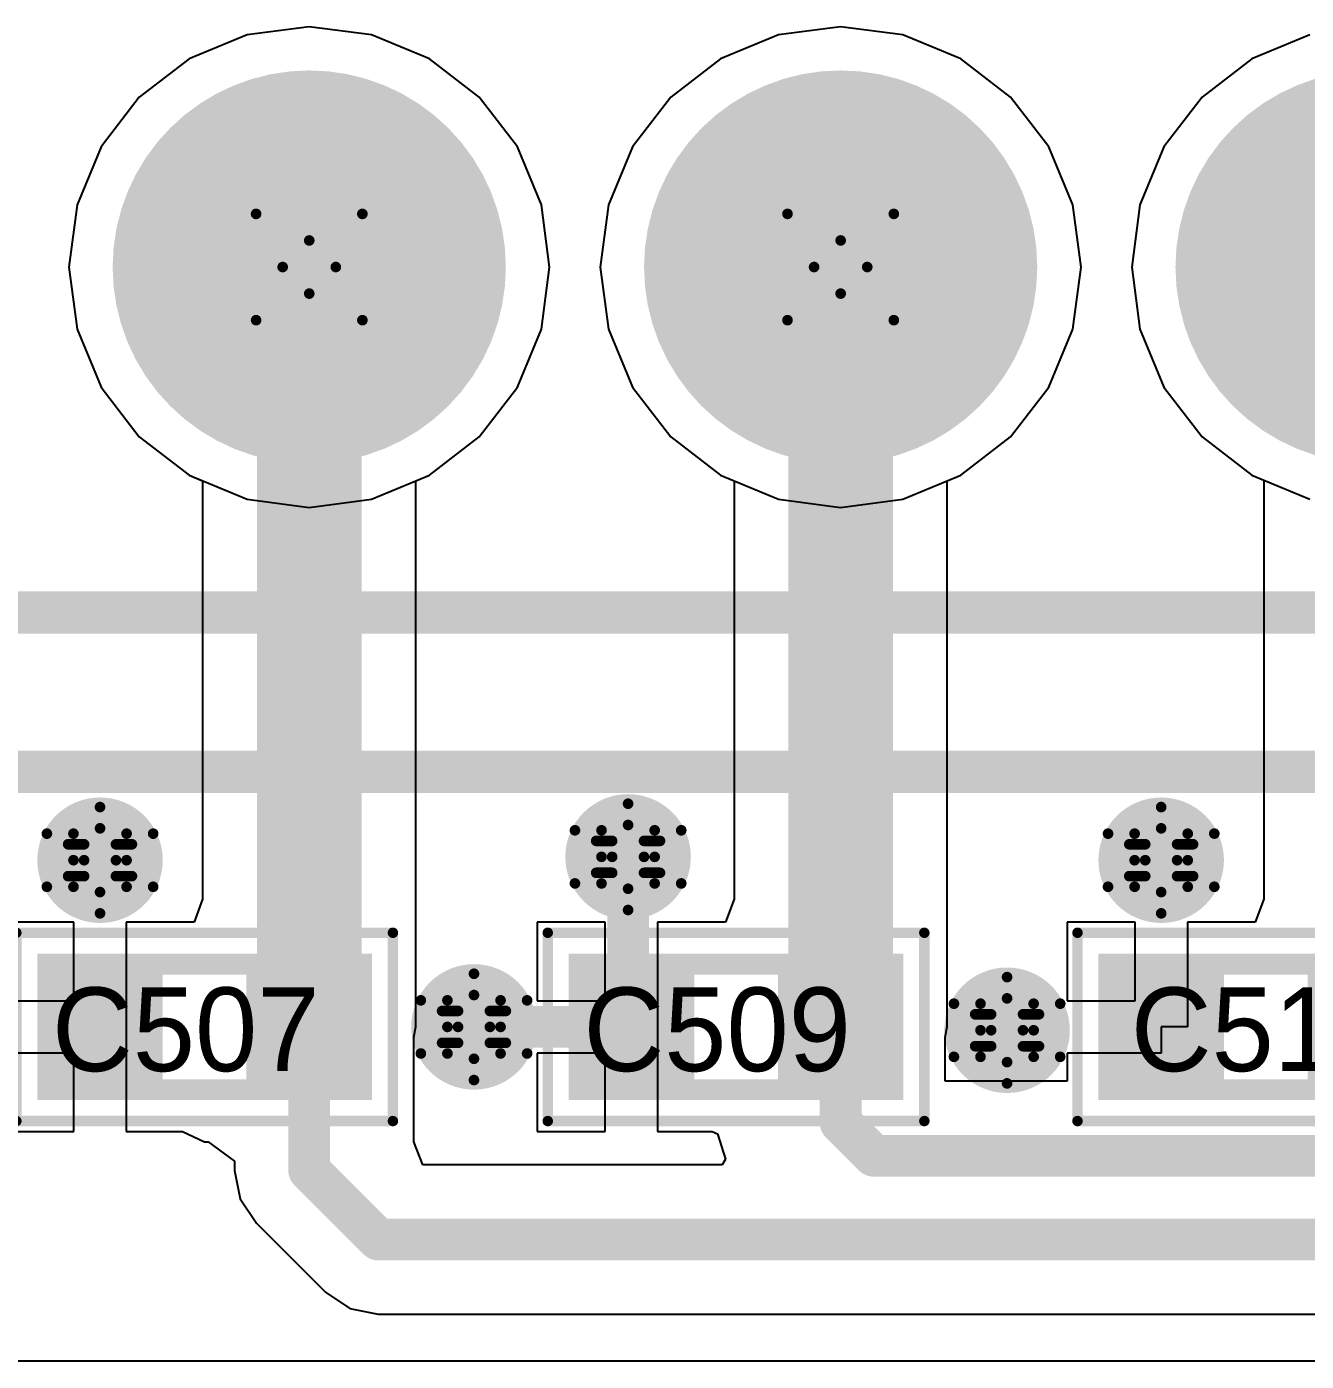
# Model space of a CAD drawing. Header units: millimetres. Extents: x 5 to 399, y 5 to 287.
# Drawn here: x 201.76 to 207.87, y 111.87 to 118.25 of the extents above; entities that cross this region are included whole.
import ezdxf

# ---------------------------------------------------------------- set-up
doc = ezdxf.new("R2010")
doc.units = ezdxf.units.MM
for name, color, linetype in [('BottomLayer', 5, 'Continuous'), ('BottomSolder', 6, 'Continuous'), ('DrillDrawing', 1, 'Continuous'), ('DrillGuide', 244, 'Continuous'), ('Mechanical13', 56, 'Continuous'), ('MidLayer1', 16, 'Continuous'), ('MidLayer2', 76, 'Continuous'), ('MultiLayer', 9, 'Continuous'), ('PadHoleLayer', 156, 'Continuous'), ('TopLayer', 1, 'Continuous'), ('TopOverlay', 2, 'Continuous'), ('TopPaste', 8, 'Continuous'), ('TopSolder', 216, 'Continuous'), ('ViaHoleLayer', 16, 'Continuous')]:
    doc.layers.add(name, color=color, linetype=linetype)

# ---------------------------------------------------------------- blocks, each defined once
blk = doc.blocks.new('CON_THT_FCI_76_385_304_LF_232')
at = {"layer": 'BottomLayer', "const_width": 0.889}
for points in [[(2.0955, 0, 1), (2.9845, 0, 1)], [(4.6355, 0, 1), (5.5245, 0, 1)], [(7.1755, 0, 1), (8.0645, 0, 1)]]:
    blk.add_lwpolyline(points, format="xyb", close=True, dxfattribs=at)
at = {"layer": 'BottomSolder', "const_width": 0.9398}
for points in [[(2.0701, 0, 1), (3.0099, 0, 1)], [(4.6101, 0, 1), (5.5499, 0, 1)], [(7.1501, 0, 1), (8.0899, 0, 1)]]:
    blk.add_lwpolyline(points, format="xyb", close=True, dxfattribs=at)
at = {"layer": 'MidLayer1', "const_width": 0.889}
for points in [[(2.0955, 0, 1), (2.9845, 0, 1)], [(4.6355, 0, 1), (5.5245, 0, 1)], [(7.1755, 0, 1), (8.0645, 0, 1)]]:
    blk.add_lwpolyline(points, format="xyb", close=True, dxfattribs=at)
at = {"layer": 'MidLayer2', "const_width": 0.889}
for points in [[(2.0955, 0, 1), (2.9845, 0, 1)], [(4.6355, 0, 1), (5.5245, 0, 1)], [(7.1755, 0, 1), (8.0645, 0, 1)]]:
    blk.add_lwpolyline(points, format="xyb", close=True, dxfattribs=at)
at = {"layer": 'MultiLayer', "const_width": 0.889}
for points in [[(2.0955, 0, 1), (2.9845, 0, 1)], [(4.6355, 0, 1), (5.5245, 0, 1)], [(7.1755, 0, 1), (8.0645, 0, 1)]]:
    blk.add_lwpolyline(points, format="xyb", close=True, dxfattribs=at)
at = {"layer": 'PadHoleLayer', "const_width": 0.55}
for points in [[(2.265, 0, 1), (2.815, 0, 1)], [(4.805, 0, 1), (5.355, 0, 1)], [(7.345, 0, 1), (7.895, 0, 1)]]:
    blk.add_lwpolyline(points, format="xyb", close=True, dxfattribs=at)
at = {"layer": 'TopLayer', "const_width": 0.889}
for points in [[(2.0955, 0, 1), (2.9845, 0, 1)], [(4.6355, 0, 1), (5.5245, 0, 1)], [(7.1755, 0, 1), (8.0645, 0, 1)]]:
    blk.add_lwpolyline(points, format="xyb", close=True, dxfattribs=at)
at = {"layer": 'TopOverlay', "const_width": 0.2032}
for points in [[(-0.508, -1.651), (8.128, -1.651)], [(-1.27, -2.413), (8.89, -2.413)]]:
    blk.add_lwpolyline(points, dxfattribs=at)
at = {"layer": 'TopSolder', "const_width": 0.9398}
for points in [[(2.0701, 0, 1), (3.0099, 0, 1)], [(4.6101, 0, 1), (5.5499, 0, 1)], [(7.1501, 0, 1), (8.0899, 0, 1)]]:
    blk.add_lwpolyline(points, format="xyb", close=True, dxfattribs=at)
blk = doc.blocks.new('0402___255')
at = {"layer": 'Mechanical13', "const_width": 0.1}
for points in [[(0.55, 0.3), (-0.55, 0.3)], [(-0.55, 0.3), (-0.55, -0.3)], [(0.55, 0.3), (0.55, -0.3)], [(0.55, -0.3), (-0.55, -0.3)]]:
    blk.add_lwpolyline(points, dxfattribs=at)
at = {"layer": 'Mechanical13', "const_width": 0.05}
for points in [[(-0.575, 0.3, 1), (-0.525, 0.3, 1)], [(-0.575, 0.3, 1), (-0.525, 0.3, 1)], [(0.525, 0.3, 1), (0.575, 0.3, 1)], [(0.525, 0.3, 1), (0.575, 0.3, 1)], [(-0.575, -0.3, 1), (-0.525, -0.3, 1)], [(-0.575, -0.3, 1), (-0.525, -0.3, 1)], [(0.525, -0.3, 1), (0.575, -0.3, 1)], [(0.525, -0.3, 1), (0.575, -0.3, 1)]]:
    blk.add_lwpolyline(points, format="xyb", close=True, dxfattribs=at)
at = {"layer": 'TopLayer'}
for points in [[(-0.25, -0.3), (-0.25, 0.3), (-0.75, -0.3), (-0.75, 0.3)], [(0.75, -0.3), (0.75, 0.3), (0.25, -0.3), (0.25, 0.3)]]:
    blk.add_solid(points, dxfattribs=at)
at = {"layer": 'TopOverlay', "const_width": 0.05}
for points in [[(-0.9, 0.45), (-0.9, -0.45)], [(0.9, 0.45), (-0.9, 0.45)], [(0.9, 0.45), (0.9, -0.45)], [(0.9, -0.45), (-0.9, -0.45)]]:
    blk.add_lwpolyline(points, dxfattribs=at)
at = {"layer": 'TopOverlay', "const_width": 0.025}
for points in [[(-0.9125, 0.45, 1), (-0.8875, 0.45, 1)], [(-0.9125, 0.45, 1), (-0.8875, 0.45, 1)], [(0.8875, 0.45, 1), (0.9125, 0.45, 1)], [(0.8875, 0.45, 1), (0.9125, 0.45, 1)], [(-0.9125, -0.45, 1), (-0.8875, -0.45, 1)], [(-0.9125, -0.45, 1), (-0.8875, -0.45, 1)], [(0.8875, -0.45, 1), (0.9125, -0.45, 1)], [(0.8875, -0.45, 1), (0.9125, -0.45, 1)]]:
    blk.add_lwpolyline(points, format="xyb", close=True, dxfattribs=at)
at = {"layer": 'TopPaste'}
for points in [[(-0.25, -0.3), (-0.25, 0.3), (-0.75, -0.3), (-0.75, 0.3)], [(0.75, -0.3), (0.75, 0.3), (0.25, -0.3), (0.25, 0.3)]]:
    blk.add_solid(points, dxfattribs=at)
at = {"layer": 'TopSolder'}
for points in [[(-0.2, -0.35), (-0.2, 0.35), (-0.8, -0.35), (-0.8, 0.35)], [(0.8, -0.35), (0.8, 0.35), (0.2, -0.35), (0.2, 0.35)]]:
    blk.add_solid(points, dxfattribs=at)
blk = doc.blocks.new('0402___257')
at = {"layer": 'Mechanical13', "const_width": 0.1}
for points in [[(0.55, 0.3), (-0.55, 0.3)], [(-0.55, 0.3), (-0.55, -0.3)], [(0.55, 0.3), (0.55, -0.3)], [(0.55, -0.3), (-0.55, -0.3)]]:
    blk.add_lwpolyline(points, dxfattribs=at)
at = {"layer": 'Mechanical13', "const_width": 0.05}
for points in [[(-0.575, 0.3, 1), (-0.525, 0.3, 1)], [(-0.575, 0.3, 1), (-0.525, 0.3, 1)], [(0.525, 0.3, 1), (0.575, 0.3, 1)], [(0.525, 0.3, 1), (0.575, 0.3, 1)], [(-0.575, -0.3, 1), (-0.525, -0.3, 1)], [(-0.575, -0.3, 1), (-0.525, -0.3, 1)], [(0.525, -0.3, 1), (0.575, -0.3, 1)], [(0.525, -0.3, 1), (0.575, -0.3, 1)]]:
    blk.add_lwpolyline(points, format="xyb", close=True, dxfattribs=at)
at = {"layer": 'TopLayer'}
for points in [[(-0.25, -0.3), (-0.25, 0.3), (-0.75, -0.3), (-0.75, 0.3)], [(0.75, -0.3), (0.75, 0.3), (0.25, -0.3), (0.25, 0.3)]]:
    blk.add_solid(points, dxfattribs=at)
at = {"layer": 'TopOverlay', "const_width": 0.05}
for points in [[(-0.9, 0.45), (-0.9, -0.45)], [(0.9, 0.45), (-0.9, 0.45)], [(0.9, 0.45), (0.9, -0.45)], [(0.9, -0.45), (-0.9, -0.45)]]:
    blk.add_lwpolyline(points, dxfattribs=at)
at = {"layer": 'TopOverlay', "const_width": 0.025}
for points in [[(-0.9125, 0.45, 1), (-0.8875, 0.45, 1)], [(-0.9125, 0.45, 1), (-0.8875, 0.45, 1)], [(0.8875, 0.45, 1), (0.9125, 0.45, 1)], [(0.8875, 0.45, 1), (0.9125, 0.45, 1)], [(-0.9125, -0.45, 1), (-0.8875, -0.45, 1)], [(-0.9125, -0.45, 1), (-0.8875, -0.45, 1)], [(0.8875, -0.45, 1), (0.9125, -0.45, 1)], [(0.8875, -0.45, 1), (0.9125, -0.45, 1)]]:
    blk.add_lwpolyline(points, format="xyb", close=True, dxfattribs=at)
at = {"layer": 'TopPaste'}
for points in [[(-0.25, -0.3), (-0.25, 0.3), (-0.75, -0.3), (-0.75, 0.3)], [(0.75, -0.3), (0.75, 0.3), (0.25, -0.3), (0.25, 0.3)]]:
    blk.add_solid(points, dxfattribs=at)
at = {"layer": 'TopSolder'}
for points in [[(-0.2, -0.35), (-0.2, 0.35), (-0.8, -0.35), (-0.8, 0.35)], [(0.8, -0.35), (0.8, 0.35), (0.2, -0.35), (0.2, 0.35)]]:
    blk.add_solid(points, dxfattribs=at)
blk = doc.blocks.new('0402___259')
at = {"layer": 'Mechanical13', "const_width": 0.1}
for points in [[(0.55, 0.3), (-0.55, 0.3)], [(-0.55, 0.3), (-0.55, -0.3)], [(0.55, 0.3), (0.55, -0.3)], [(0.55, -0.3), (-0.55, -0.3)]]:
    blk.add_lwpolyline(points, dxfattribs=at)
at = {"layer": 'Mechanical13', "const_width": 0.05}
for points in [[(-0.575, 0.3, 1), (-0.525, 0.3, 1)], [(-0.575, 0.3, 1), (-0.525, 0.3, 1)], [(0.525, 0.3, 1), (0.575, 0.3, 1)], [(0.525, 0.3, 1), (0.575, 0.3, 1)], [(-0.575, -0.3, 1), (-0.525, -0.3, 1)], [(-0.575, -0.3, 1), (-0.525, -0.3, 1)], [(0.525, -0.3, 1), (0.575, -0.3, 1)], [(0.525, -0.3, 1), (0.575, -0.3, 1)]]:
    blk.add_lwpolyline(points, format="xyb", close=True, dxfattribs=at)
at = {"layer": 'TopLayer'}
for points in [[(-0.25, -0.3), (-0.25, 0.3), (-0.75, -0.3), (-0.75, 0.3)], [(0.75, -0.3), (0.75, 0.3), (0.25, -0.3), (0.25, 0.3)]]:
    blk.add_solid(points, dxfattribs=at)
at = {"layer": 'TopOverlay', "const_width": 0.05}
for points in [[(-0.9, 0.45), (-0.9, -0.45)], [(0.9, 0.45), (-0.9, 0.45)], [(0.9, 0.45), (0.9, -0.45)], [(0.9, -0.45), (-0.9, -0.45)]]:
    blk.add_lwpolyline(points, dxfattribs=at)
at = {"layer": 'TopOverlay', "const_width": 0.025}
for points in [[(-0.9125, 0.45, 1), (-0.8875, 0.45, 1)], [(-0.9125, 0.45, 1), (-0.8875, 0.45, 1)], [(0.8875, 0.45, 1), (0.9125, 0.45, 1)], [(0.8875, 0.45, 1), (0.9125, 0.45, 1)], [(-0.9125, -0.45, 1), (-0.8875, -0.45, 1)], [(-0.9125, -0.45, 1), (-0.8875, -0.45, 1)], [(0.8875, -0.45, 1), (0.9125, -0.45, 1)], [(0.8875, -0.45, 1), (0.9125, -0.45, 1)]]:
    blk.add_lwpolyline(points, format="xyb", close=True, dxfattribs=at)
at = {"layer": 'TopPaste'}
for points in [[(-0.25, -0.3), (-0.25, 0.3), (-0.75, -0.3), (-0.75, 0.3)], [(0.75, -0.3), (0.75, 0.3), (0.25, -0.3), (0.25, 0.3)]]:
    blk.add_solid(points, dxfattribs=at)
at = {"layer": 'TopSolder'}
for points in [[(-0.2, -0.35), (-0.2, 0.35), (-0.8, -0.35), (-0.8, 0.35)], [(0.8, -0.35), (0.8, 0.35), (0.2, -0.35), (0.2, 0.35)]]:
    blk.add_solid(points, dxfattribs=at)

msp = doc.modelspace()

# ---------------------------------------------------------------- linework, layer by layer
at = {"layer": 'BottomLayer'}
for p, q in [((202.8115, 118.2119), (202.5344, 118.0971)), ((203.1088, 118.251), (202.8115, 118.2119)), ((203.4061, 118.2119), (203.1088, 118.251)), ((203.6832, 118.0971), (203.4061, 118.2119)), ((205.3515, 118.2119), (205.0744, 118.0971)), ((205.6488, 118.251), (205.3515, 118.2119)), ((205.9461, 118.2119), (205.6488, 118.251)), ((206.2232, 118.0971), (205.9461, 118.2119)), ((207.8915, 118.2119), (207.6144, 118.0971)), ((202.5344, 118.0971), (202.2965, 117.9145)), ((203.9211, 117.9145), (203.6832, 118.0971)), ((205.0744, 118.0971), (204.8365, 117.9145)), ((206.4611, 117.9145), (206.2232, 118.0971)), ((207.6144, 118.0971), (207.3765, 117.9145)), ((202.2965, 117.9145), (202.1139, 117.6766)), ((204.1037, 117.6766), (203.9211, 117.9145)), ((204.8365, 117.9145), (204.6539, 117.6766)), ((206.6437, 117.6766), (206.4611, 117.9145)), ((207.3765, 117.9145), (207.1939, 117.6766)), ((202.1139, 117.6766), (201.9991, 117.3995)), ((204.2185, 117.3995), (204.1037, 117.6766)), ((204.6539, 117.6766), (204.5391, 117.3995)), ((206.7585, 117.3995), (206.6437, 117.6766)), ((207.1939, 117.6766), (207.0791, 117.3995)), ((201.9991, 117.3995), (201.96, 117.1022)), ((204.2576, 117.1022), (204.2185, 117.3995)), ((204.5391, 117.3995), (204.5, 117.1022)), ((206.7976, 117.1022), (206.7585, 117.3995)), ((207.0791, 117.3995), (207.04, 117.1022)), ((201.96, 117.1022), (201.9991, 116.8049)), ((204.2185, 116.8049), (204.2576, 117.1022)), ((204.5, 117.1022), (204.5391, 116.8049)), ((206.7585, 116.8049), (206.7976, 117.1022)), ((207.04, 117.1022), (207.0791, 116.8049)), ((201.9991, 116.8049), (202.1139, 116.5278)), ((204.1037, 116.5278), (204.2185, 116.8049)), ((204.5391, 116.8049), (204.6539, 116.5278)), ((206.6437, 116.5278), (206.7585, 116.8049)), ((207.0791, 116.8049), (207.1939, 116.5278)), ((202.1139, 116.5278), (202.2965, 116.2899)), ((203.9211, 116.2899), (204.1037, 116.5278)), ((204.6539, 116.5278), (204.8365, 116.2899)), ((206.4611, 116.2899), (206.6437, 116.5278)), ((207.1939, 116.5278), (207.3765, 116.2899)), ((202.2965, 116.2899), (202.5344, 116.1073)), ((203.6832, 116.1073), (203.9211, 116.2899)), ((204.8365, 116.2899), (205.0744, 116.1073)), ((206.2232, 116.1073), (206.4611, 116.2899)), ((207.3765, 116.2899), (207.6144, 116.1073)), ((202.5344, 116.1073), (202.8115, 115.9925)), ((203.4061, 115.9925), (203.6832, 116.1073)), ((205.0744, 116.1073), (205.3515, 115.9925)), ((205.9461, 115.9925), (206.2232, 116.1073)), ((207.6144, 116.1073), (207.8915, 115.9925)), ((202.8115, 115.9925), (203.1088, 115.9534)), ((203.1088, 115.9534), (203.4061, 115.9925)), ((205.3515, 115.9925), (205.6488, 115.9534)), ((205.6488, 115.9534), (205.9461, 115.9925)), ((247.1892, 111.8716), (198.0288, 111.8716))]:
    msp.add_line(p, q, dxfattribs=at)
at = {"layer": 'BottomLayer', "const_width": 0.3}
for points in [[(204.4828, 114.2828, 1), (204.7828, 114.2828, 1)], [(201.9588, 114.2668, 1), (202.2588, 114.2668, 1)], [(207.0308, 114.2668, 1), (207.3308, 114.2668, 1)], [(203.7462, 113.47, 1), (204.0462, 113.47, 1)], [(206.2942, 113.454, 1), (206.5942, 113.454, 1)]]:
    msp.add_lwpolyline(points, format="xyb", close=True, dxfattribs=at)
at = {"layer": 'DrillDrawing', "const_width": 0.0508}
for points in [[(202.8548, 117.3562), (203.1088, 117.2292)], [(202.8548, 117.3562), (202.9818, 117.1022)], [(203.1088, 117.2292), (203.3628, 117.3562)], [(203.2358, 117.1022), (203.3628, 117.3562)], [(205.3948, 117.3562), (205.6488, 117.2292)], [(205.3948, 117.3562), (205.5218, 117.1022)], [(205.6488, 117.2292), (205.9028, 117.3562)], [(205.7758, 117.1022), (205.9028, 117.3562)], [(202.8548, 116.8482), (202.9818, 117.1022)], [(203.2358, 117.1022), (203.3628, 116.8482)], [(205.3948, 116.8482), (205.5218, 117.1022)], [(205.7758, 117.1022), (205.9028, 116.8482)], [(202.8548, 116.8482), (203.1088, 116.9752)], [(203.1088, 116.9752), (203.3628, 116.8482)], [(205.3948, 116.8482), (205.6488, 116.9752)], [(205.6488, 116.9752), (205.9028, 116.8482)], [(201.9818, 114.3938), (202.1088, 114.5208)], [(202.1088, 114.5208), (202.2358, 114.3938)], [(204.5058, 114.4098), (204.6328, 114.5368)], [(204.6328, 114.5368), (204.7598, 114.4098)], [(207.0538, 114.3938), (207.1808, 114.5208)], [(207.1808, 114.5208), (207.3078, 114.3938)], [(204.5566, 114.359), (204.6328, 114.4352)], [(204.6328, 114.4352), (204.709, 114.359)], [(201.8548, 114.3938), (201.9818, 114.2668)], [(201.8548, 114.3938), (201.9818, 114.3938)], [(202.0326, 114.343), (202.1088, 114.4192)], [(202.1088, 114.4192), (202.185, 114.343)], [(202.2358, 114.3938), (202.3628, 114.3938)], [(202.2358, 114.2668), (202.3628, 114.3938)], [(204.3788, 114.4098), (204.5058, 114.2828)], [(204.3788, 114.4098), (204.5058, 114.4098)], [(204.4804, 114.359), (204.5566, 114.2828)], [(204.4804, 114.359), (204.5566, 114.359)], [(204.709, 114.359), (204.7852, 114.359)], [(204.709, 114.2828), (204.7852, 114.359)], [(204.7598, 114.4098), (204.8868, 114.4098)], [(204.7598, 114.2828), (204.8868, 114.4098)], [(206.9268, 114.3938), (207.0538, 114.2668)], [(206.9268, 114.3938), (207.0538, 114.3938)], [(207.1046, 114.343), (207.1808, 114.4192)], [(207.1808, 114.4192), (207.257, 114.343)], [(207.3078, 114.3938), (207.4348, 114.3938)], [(207.3078, 114.2668), (207.4348, 114.3938)], [(201.9564, 114.343), (202.0326, 114.2668)], [(201.9564, 114.343), (202.0326, 114.343)], [(202.185, 114.343), (202.2612, 114.343)], [(202.185, 114.2668), (202.2612, 114.343)], [(207.0284, 114.343), (207.1046, 114.2668)], [(207.0284, 114.343), (207.1046, 114.343)], [(207.257, 114.343), (207.3332, 114.343)], [(207.257, 114.2668), (207.3332, 114.343)], [(201.8548, 114.1398), (201.9818, 114.2668)], [(201.9564, 114.1906), (202.0326, 114.2668)], [(202.185, 114.2668), (202.2612, 114.1906)], [(202.2358, 114.2668), (202.3628, 114.1398)], [(204.3788, 114.1558), (204.5058, 114.2828)], [(204.4804, 114.2066), (204.5566, 114.2828)], [(204.709, 114.2828), (204.7852, 114.2066)], [(204.7598, 114.2828), (204.8868, 114.1558)], [(206.9268, 114.1398), (207.0538, 114.2668)], [(207.0284, 114.1906), (207.1046, 114.2668)], [(207.257, 114.2668), (207.3332, 114.1906)], [(207.3078, 114.2668), (207.4348, 114.1398)], [(201.9564, 114.1906), (202.0326, 114.1906)], [(202.0326, 114.1906), (202.1088, 114.1144)], [(202.1088, 114.1144), (202.185, 114.1906)], [(202.185, 114.1906), (202.2612, 114.1906)], [(204.4804, 114.2066), (204.5566, 114.2066)], [(204.5566, 114.2066), (204.6328, 114.1304)], [(204.6328, 114.1304), (204.709, 114.2066)], [(204.709, 114.2066), (204.7852, 114.2066)], [(207.0284, 114.1906), (207.1046, 114.1906)], [(207.1046, 114.1906), (207.1808, 114.1144)], [(207.1808, 114.1144), (207.257, 114.1906)], [(207.257, 114.1906), (207.3332, 114.1906)], [(201.8548, 114.1398), (201.9818, 114.1398)], [(201.9818, 114.1398), (202.1088, 114.0128)], [(202.1088, 114.0128), (202.2358, 114.1398)], [(202.2358, 114.1398), (202.3628, 114.1398)], [(204.3788, 114.1558), (204.5058, 114.1558)], [(204.5058, 114.1558), (204.6328, 114.0288)], [(204.6328, 114.0288), (204.7598, 114.1558)], [(204.7598, 114.1558), (204.8868, 114.1558)], [(206.9268, 114.1398), (207.0538, 114.1398)], [(207.0538, 114.1398), (207.1808, 114.0128)], [(207.1808, 114.0128), (207.3078, 114.1398)], [(207.3078, 114.1398), (207.4348, 114.1398)], [(203.7692, 113.597), (203.8962, 113.724)], [(203.8962, 113.724), (204.0232, 113.597)], [(206.3172, 113.581), (206.4442, 113.708)], [(206.4442, 113.708), (206.5712, 113.581)], [(203.6422, 113.597), (203.7692, 113.47)], [(203.6422, 113.597), (203.7692, 113.597)], [(203.82, 113.5462), (203.8962, 113.6224)], [(203.8962, 113.6224), (203.9724, 113.5462)], [(204.0232, 113.597), (204.1502, 113.597)], [(204.0232, 113.47), (204.1502, 113.597)], [(206.368, 113.5302), (206.4442, 113.6064)], [(206.4442, 113.6064), (206.5204, 113.5302)], [(203.7438, 113.5462), (203.82, 113.47)], [(203.7438, 113.5462), (203.82, 113.5462)], [(203.9724, 113.5462), (204.0486, 113.5462)], [(203.9724, 113.47), (204.0486, 113.5462)], [(206.1902, 113.581), (206.3172, 113.454)], [(206.1902, 113.581), (206.3172, 113.581)], [(206.2918, 113.5302), (206.368, 113.454)], [(206.2918, 113.5302), (206.368, 113.5302)], [(206.5204, 113.5302), (206.5966, 113.5302)], [(206.5204, 113.454), (206.5966, 113.5302)], [(206.5712, 113.581), (206.6982, 113.581)], [(206.5712, 113.454), (206.6982, 113.581)], [(203.6422, 113.343), (203.7692, 113.47)], [(203.7438, 113.3938), (203.82, 113.47)], [(203.9724, 113.47), (204.0486, 113.3938)], [(204.0232, 113.47), (204.1502, 113.343)], [(206.1902, 113.327), (206.3172, 113.454)], [(206.2918, 113.3778), (206.368, 113.454)], [(206.5204, 113.454), (206.5966, 113.3778)], [(206.5712, 113.454), (206.6982, 113.327)], [(203.6422, 113.343), (203.7692, 113.343)], [(203.7438, 113.3938), (203.82, 113.3938)], [(203.7692, 113.343), (203.8962, 113.216)], [(203.82, 113.3938), (203.8962, 113.3176)], [(203.8962, 113.3176), (203.9724, 113.3938)], [(203.8962, 113.216), (204.0232, 113.343)], [(203.9724, 113.3938), (204.0486, 113.3938)], [(204.0232, 113.343), (204.1502, 113.343)], [(206.2918, 113.3778), (206.368, 113.3778)], [(206.368, 113.3778), (206.4442, 113.3016)], [(206.4442, 113.3016), (206.5204, 113.3778)], [(206.5204, 113.3778), (206.5966, 113.3778)], [(206.1902, 113.327), (206.3172, 113.327)], [(206.3172, 113.327), (206.4442, 113.2)], [(206.4442, 113.2), (206.5712, 113.327)], [(206.5712, 113.327), (206.6982, 113.327)]]:
    msp.add_lwpolyline(points, dxfattribs=at)
at = {"layer": 'DrillDrawing', "const_width": 0.0254}
for points in [[(202.8421, 117.3562, 1), (202.8675, 117.3562, 1)], [(202.8421, 117.3562, 1), (202.8675, 117.3562, 1)], [(203.3501, 117.3562, 1), (203.3755, 117.3562, 1)], [(203.3501, 117.3562, 1), (203.3755, 117.3562, 1)], [(205.3821, 117.3562, 1), (205.4075, 117.3562, 1)], [(205.3821, 117.3562, 1), (205.4075, 117.3562, 1)], [(205.8901, 117.3562, 1), (205.9155, 117.3562, 1)], [(205.8901, 117.3562, 1), (205.9155, 117.3562, 1)], [(203.0961, 117.2292, 1), (203.1215, 117.2292, 1)], [(203.0961, 117.2292, 1), (203.1215, 117.2292, 1)], [(205.6361, 117.2292, 1), (205.6615, 117.2292, 1)], [(205.6361, 117.2292, 1), (205.6615, 117.2292, 1)], [(202.9691, 117.1022, 1), (202.9945, 117.1022, 1)], [(202.9691, 117.1022, 1), (202.9945, 117.1022, 1)], [(203.2231, 117.1022, 1), (203.2485, 117.1022, 1)], [(203.2231, 117.1022, 1), (203.2485, 117.1022, 1)], [(205.5091, 117.1022, 1), (205.5345, 117.1022, 1)], [(205.5091, 117.1022, 1), (205.5345, 117.1022, 1)], [(205.7631, 117.1022, 1), (205.7885, 117.1022, 1)], [(205.7631, 117.1022, 1), (205.7885, 117.1022, 1)], [(203.0961, 116.9752, 1), (203.1215, 116.9752, 1)], [(203.0961, 116.9752, 1), (203.1215, 116.9752, 1)], [(205.6361, 116.9752, 1), (205.6615, 116.9752, 1)], [(205.6361, 116.9752, 1), (205.6615, 116.9752, 1)], [(202.8421, 116.8482, 1), (202.8675, 116.8482, 1)], [(202.8421, 116.8482, 1), (202.8675, 116.8482, 1)], [(203.3501, 116.8482, 1), (203.3755, 116.8482, 1)], [(203.3501, 116.8482, 1), (203.3755, 116.8482, 1)], [(205.3821, 116.8482, 1), (205.4075, 116.8482, 1)], [(205.3821, 116.8482, 1), (205.4075, 116.8482, 1)], [(205.8901, 116.8482, 1), (205.9155, 116.8482, 1)], [(205.8901, 116.8482, 1), (205.9155, 116.8482, 1)], [(202.0961, 114.5208, 1), (202.1215, 114.5208, 1)], [(202.0961, 114.5208, 1), (202.1215, 114.5208, 1)], [(204.6201, 114.5368, 1), (204.6455, 114.5368, 1)], [(204.6201, 114.5368, 1), (204.6455, 114.5368, 1)], [(207.1681, 114.5208, 1), (207.1935, 114.5208, 1)], [(207.1681, 114.5208, 1), (207.1935, 114.5208, 1)], [(204.6201, 114.4352, 1), (204.6455, 114.4352, 1)], [(204.6201, 114.4352, 1), (204.6455, 114.4352, 1)], [(201.8421, 114.3938, 1), (201.8675, 114.3938, 1)], [(201.8421, 114.3938, 1), (201.8675, 114.3938, 1)], [(201.9691, 114.3938, 1), (201.9945, 114.3938, 1)], [(201.9691, 114.3938, 1), (201.9945, 114.3938, 1)], [(202.0961, 114.4192, 1), (202.1215, 114.4192, 1)], [(202.0961, 114.4192, 1), (202.1215, 114.4192, 1)], [(202.2231, 114.3938, 1), (202.2485, 114.3938, 1)], [(202.2231, 114.3938, 1), (202.2485, 114.3938, 1)], [(202.3501, 114.3938, 1), (202.3755, 114.3938, 1)], [(202.3501, 114.3938, 1), (202.3755, 114.3938, 1)], [(204.3661, 114.4098, 1), (204.3915, 114.4098, 1)], [(204.3661, 114.4098, 1), (204.3915, 114.4098, 1)], [(204.4677, 114.359, 1), (204.4931, 114.359, 1)], [(204.4677, 114.359, 1), (204.4931, 114.359, 1)], [(204.4931, 114.4098, 1), (204.5185, 114.4098, 1)], [(204.4931, 114.4098, 1), (204.5185, 114.4098, 1)], [(204.5439, 114.359, 1), (204.5693, 114.359, 1)], [(204.5439, 114.359, 1), (204.5693, 114.359, 1)], [(204.6963, 114.359, 1), (204.7217, 114.359, 1)], [(204.6963, 114.359, 1), (204.7217, 114.359, 1)], [(204.7471, 114.4098, 1), (204.7725, 114.4098, 1)], [(204.7471, 114.4098, 1), (204.7725, 114.4098, 1)], [(204.7725, 114.359, 1), (204.7979, 114.359, 1)], [(204.7725, 114.359, 1), (204.7979, 114.359, 1)], [(204.8741, 114.4098, 1), (204.8995, 114.4098, 1)], [(204.8741, 114.4098, 1), (204.8995, 114.4098, 1)], [(206.9141, 114.3938, 1), (206.9395, 114.3938, 1)], [(206.9141, 114.3938, 1), (206.9395, 114.3938, 1)], [(207.0411, 114.3938, 1), (207.0665, 114.3938, 1)], [(207.0411, 114.3938, 1), (207.0665, 114.3938, 1)], [(207.1681, 114.4192, 1), (207.1935, 114.4192, 1)], [(207.1681, 114.4192, 1), (207.1935, 114.4192, 1)], [(207.2951, 114.3938, 1), (207.3205, 114.3938, 1)], [(207.2951, 114.3938, 1), (207.3205, 114.3938, 1)], [(207.4221, 114.3938, 1), (207.4475, 114.3938, 1)], [(207.4221, 114.3938, 1), (207.4475, 114.3938, 1)], [(201.9437, 114.343, 1), (201.9691, 114.343, 1)], [(201.9437, 114.343, 1), (201.9691, 114.343, 1)], [(202.0199, 114.343, 1), (202.0453, 114.343, 1)], [(202.0199, 114.343, 1), (202.0453, 114.343, 1)], [(202.1723, 114.343, 1), (202.1977, 114.343, 1)], [(202.1723, 114.343, 1), (202.1977, 114.343, 1)], [(202.2485, 114.343, 1), (202.2739, 114.343, 1)], [(202.2485, 114.343, 1), (202.2739, 114.343, 1)], [(207.0157, 114.343, 1), (207.0411, 114.343, 1)], [(207.0157, 114.343, 1), (207.0411, 114.343, 1)], [(207.0919, 114.343, 1), (207.1173, 114.343, 1)], [(207.0919, 114.343, 1), (207.1173, 114.343, 1)], [(207.2443, 114.343, 1), (207.2697, 114.343, 1)], [(207.2443, 114.343, 1), (207.2697, 114.343, 1)], [(207.3205, 114.343, 1), (207.3459, 114.343, 1)], [(207.3205, 114.343, 1), (207.3459, 114.343, 1)], [(201.9691, 114.2668, 1), (201.9945, 114.2668, 1)], [(201.9691, 114.2668, 1), (201.9945, 114.2668, 1)], [(202.0199, 114.2668, 1), (202.0453, 114.2668, 1)], [(202.0199, 114.2668, 1), (202.0453, 114.2668, 1)], [(202.1723, 114.2668, 1), (202.1977, 114.2668, 1)], [(202.1723, 114.2668, 1), (202.1977, 114.2668, 1)], [(202.2231, 114.2668, 1), (202.2485, 114.2668, 1)], [(202.2231, 114.2668, 1), (202.2485, 114.2668, 1)], [(204.4931, 114.2828, 1), (204.5185, 114.2828, 1)], [(204.4931, 114.2828, 1), (204.5185, 114.2828, 1)], [(204.5439, 114.2828, 1), (204.5693, 114.2828, 1)], [(204.5439, 114.2828, 1), (204.5693, 114.2828, 1)], [(204.6963, 114.2828, 1), (204.7217, 114.2828, 1)], [(204.6963, 114.2828, 1), (204.7217, 114.2828, 1)], [(204.7471, 114.2828, 1), (204.7725, 114.2828, 1)], [(204.7471, 114.2828, 1), (204.7725, 114.2828, 1)], [(207.0411, 114.2668, 1), (207.0665, 114.2668, 1)], [(207.0411, 114.2668, 1), (207.0665, 114.2668, 1)], [(207.0919, 114.2668, 1), (207.1173, 114.2668, 1)], [(207.0919, 114.2668, 1), (207.1173, 114.2668, 1)], [(207.2443, 114.2668, 1), (207.2697, 114.2668, 1)], [(207.2443, 114.2668, 1), (207.2697, 114.2668, 1)], [(207.2951, 114.2668, 1), (207.3205, 114.2668, 1)], [(207.2951, 114.2668, 1), (207.3205, 114.2668, 1)], [(201.9437, 114.1906, 1), (201.9691, 114.1906, 1)], [(201.9437, 114.1906, 1), (201.9691, 114.1906, 1)], [(202.0199, 114.1906, 1), (202.0453, 114.1906, 1)], [(202.0199, 114.1906, 1), (202.0453, 114.1906, 1)], [(202.1723, 114.1906, 1), (202.1977, 114.1906, 1)], [(202.1723, 114.1906, 1), (202.1977, 114.1906, 1)], [(202.2485, 114.1906, 1), (202.2739, 114.1906, 1)], [(202.2485, 114.1906, 1), (202.2739, 114.1906, 1)], [(204.4677, 114.2066, 1), (204.4931, 114.2066, 1)], [(204.4677, 114.2066, 1), (204.4931, 114.2066, 1)], [(204.5439, 114.2066, 1), (204.5693, 114.2066, 1)], [(204.5439, 114.2066, 1), (204.5693, 114.2066, 1)], [(204.6963, 114.2066, 1), (204.7217, 114.2066, 1)], [(204.6963, 114.2066, 1), (204.7217, 114.2066, 1)], [(204.7725, 114.2066, 1), (204.7979, 114.2066, 1)], [(204.7725, 114.2066, 1), (204.7979, 114.2066, 1)], [(207.0157, 114.1906, 1), (207.0411, 114.1906, 1)], [(207.0157, 114.1906, 1), (207.0411, 114.1906, 1)], [(207.0919, 114.1906, 1), (207.1173, 114.1906, 1)], [(207.0919, 114.1906, 1), (207.1173, 114.1906, 1)], [(207.2443, 114.1906, 1), (207.2697, 114.1906, 1)], [(207.2443, 114.1906, 1), (207.2697, 114.1906, 1)], [(207.3205, 114.1906, 1), (207.3459, 114.1906, 1)], [(207.3205, 114.1906, 1), (207.3459, 114.1906, 1)], [(201.8421, 114.1398, 1), (201.8675, 114.1398, 1)], [(201.8421, 114.1398, 1), (201.8675, 114.1398, 1)], [(201.9691, 114.1398, 1), (201.9945, 114.1398, 1)], [(201.9691, 114.1398, 1), (201.9945, 114.1398, 1)], [(202.0961, 114.1144, 1), (202.1215, 114.1144, 1)], [(202.0961, 114.1144, 1), (202.1215, 114.1144, 1)], [(202.2231, 114.1398, 1), (202.2485, 114.1398, 1)], [(202.2231, 114.1398, 1), (202.2485, 114.1398, 1)], [(202.3501, 114.1398, 1), (202.3755, 114.1398, 1)], [(202.3501, 114.1398, 1), (202.3755, 114.1398, 1)], [(204.3661, 114.1558, 1), (204.3915, 114.1558, 1)], [(204.3661, 114.1558, 1), (204.3915, 114.1558, 1)], [(204.4931, 114.1558, 1), (204.5185, 114.1558, 1)], [(204.4931, 114.1558, 1), (204.5185, 114.1558, 1)], [(204.6201, 114.1304, 1), (204.6455, 114.1304, 1)], [(204.6201, 114.1304, 1), (204.6455, 114.1304, 1)], [(204.7471, 114.1558, 1), (204.7725, 114.1558, 1)], [(204.7471, 114.1558, 1), (204.7725, 114.1558, 1)], [(204.8741, 114.1558, 1), (204.8995, 114.1558, 1)], [(204.8741, 114.1558, 1), (204.8995, 114.1558, 1)], [(206.9141, 114.1398, 1), (206.9395, 114.1398, 1)], [(206.9141, 114.1398, 1), (206.9395, 114.1398, 1)], [(207.0411, 114.1398, 1), (207.0665, 114.1398, 1)], [(207.0411, 114.1398, 1), (207.0665, 114.1398, 1)], [(207.1681, 114.1144, 1), (207.1935, 114.1144, 1)], [(207.1681, 114.1144, 1), (207.1935, 114.1144, 1)], [(207.2951, 114.1398, 1), (207.3205, 114.1398, 1)], [(207.2951, 114.1398, 1), (207.3205, 114.1398, 1)], [(207.4221, 114.1398, 1), (207.4475, 114.1398, 1)], [(207.4221, 114.1398, 1), (207.4475, 114.1398, 1)], [(202.0961, 114.0128, 1), (202.1215, 114.0128, 1)], [(202.0961, 114.0128, 1), (202.1215, 114.0128, 1)], [(204.6201, 114.0288, 1), (204.6455, 114.0288, 1)], [(204.6201, 114.0288, 1), (204.6455, 114.0288, 1)], [(207.1681, 114.0128, 1), (207.1935, 114.0128, 1)], [(207.1681, 114.0128, 1), (207.1935, 114.0128, 1)], [(203.8835, 113.724, 1), (203.9089, 113.724, 1)], [(203.8835, 113.724, 1), (203.9089, 113.724, 1)], [(206.4315, 113.708, 1), (206.4569, 113.708, 1)], [(206.4315, 113.708, 1), (206.4569, 113.708, 1)], [(203.6295, 113.597, 1), (203.6549, 113.597, 1)], [(203.6295, 113.597, 1), (203.6549, 113.597, 1)], [(203.7565, 113.597, 1), (203.7819, 113.597, 1)], [(203.7565, 113.597, 1), (203.7819, 113.597, 1)], [(203.8835, 113.6224, 1), (203.9089, 113.6224, 1)], [(203.8835, 113.6224, 1), (203.9089, 113.6224, 1)], [(204.0105, 113.597, 1), (204.0359, 113.597, 1)], [(204.0105, 113.597, 1), (204.0359, 113.597, 1)], [(204.1375, 113.597, 1), (204.1629, 113.597, 1)], [(204.1375, 113.597, 1), (204.1629, 113.597, 1)], [(206.4315, 113.6064, 1), (206.4569, 113.6064, 1)], [(206.4315, 113.6064, 1), (206.4569, 113.6064, 1)], [(203.7311, 113.5462, 1), (203.7565, 113.5462, 1)], [(203.7311, 113.5462, 1), (203.7565, 113.5462, 1)], [(203.8073, 113.5462, 1), (203.8327, 113.5462, 1)], [(203.8073, 113.5462, 1), (203.8327, 113.5462, 1)], [(203.9597, 113.5462, 1), (203.9851, 113.5462, 1)], [(203.9597, 113.5462, 1), (203.9851, 113.5462, 1)], [(204.0359, 113.5462, 1), (204.0613, 113.5462, 1)], [(204.0359, 113.5462, 1), (204.0613, 113.5462, 1)], [(206.1775, 113.581, 1), (206.2029, 113.581, 1)], [(206.1775, 113.581, 1), (206.2029, 113.581, 1)], [(206.2791, 113.5302, 1), (206.3045, 113.5302, 1)], [(206.2791, 113.5302, 1), (206.3045, 113.5302, 1)], [(206.3045, 113.581, 1), (206.3299, 113.581, 1)], [(206.3045, 113.581, 1), (206.3299, 113.581, 1)], [(206.3553, 113.5302, 1), (206.3807, 113.5302, 1)], [(206.3553, 113.5302, 1), (206.3807, 113.5302, 1)], [(206.5077, 113.5302, 1), (206.5331, 113.5302, 1)], [(206.5077, 113.5302, 1), (206.5331, 113.5302, 1)], [(206.5585, 113.581, 1), (206.5839, 113.581, 1)], [(206.5585, 113.581, 1), (206.5839, 113.581, 1)], [(206.5839, 113.5302, 1), (206.6093, 113.5302, 1)], [(206.5839, 113.5302, 1), (206.6093, 113.5302, 1)], [(206.6855, 113.581, 1), (206.7109, 113.581, 1)], [(206.6855, 113.581, 1), (206.7109, 113.581, 1)], [(203.7565, 113.47, 1), (203.7819, 113.47, 1)], [(203.7565, 113.47, 1), (203.7819, 113.47, 1)], [(203.8073, 113.47, 1), (203.8327, 113.47, 1)], [(203.8073, 113.47, 1), (203.8327, 113.47, 1)], [(203.9597, 113.47, 1), (203.9851, 113.47, 1)], [(203.9597, 113.47, 1), (203.9851, 113.47, 1)], [(204.0105, 113.47, 1), (204.0359, 113.47, 1)], [(204.0105, 113.47, 1), (204.0359, 113.47, 1)], [(206.3045, 113.454, 1), (206.3299, 113.454, 1)], [(206.3045, 113.454, 1), (206.3299, 113.454, 1)], [(206.3553, 113.454, 1), (206.3807, 113.454, 1)], [(206.3553, 113.454, 1), (206.3807, 113.454, 1)], [(206.5077, 113.454, 1), (206.5331, 113.454, 1)], [(206.5077, 113.454, 1), (206.5331, 113.454, 1)], [(206.5585, 113.454, 1), (206.5839, 113.454, 1)], [(206.5585, 113.454, 1), (206.5839, 113.454, 1)], [(203.6295, 113.343, 1), (203.6549, 113.343, 1)], [(203.6295, 113.343, 1), (203.6549, 113.343, 1)], [(203.7311, 113.3938, 1), (203.7565, 113.3938, 1)], [(203.7311, 113.3938, 1), (203.7565, 113.3938, 1)], [(203.7565, 113.343, 1), (203.7819, 113.343, 1)], [(203.7565, 113.343, 1), (203.7819, 113.343, 1)], [(203.8073, 113.3938, 1), (203.8327, 113.3938, 1)], [(203.8073, 113.3938, 1), (203.8327, 113.3938, 1)], [(203.9597, 113.3938, 1), (203.9851, 113.3938, 1)], [(203.9597, 113.3938, 1), (203.9851, 113.3938, 1)], [(204.0105, 113.343, 1), (204.0359, 113.343, 1)], [(204.0105, 113.343, 1), (204.0359, 113.343, 1)], [(204.0359, 113.3938, 1), (204.0613, 113.3938, 1)], [(204.0359, 113.3938, 1), (204.0613, 113.3938, 1)], [(204.1375, 113.343, 1), (204.1629, 113.343, 1)], [(204.1375, 113.343, 1), (204.1629, 113.343, 1)], [(206.2791, 113.3778, 1), (206.3045, 113.3778, 1)], [(206.2791, 113.3778, 1), (206.3045, 113.3778, 1)], [(206.3553, 113.3778, 1), (206.3807, 113.3778, 1)], [(206.3553, 113.3778, 1), (206.3807, 113.3778, 1)], [(206.5077, 113.3778, 1), (206.5331, 113.3778, 1)], [(206.5077, 113.3778, 1), (206.5331, 113.3778, 1)], [(206.5839, 113.3778, 1), (206.6093, 113.3778, 1)], [(206.5839, 113.3778, 1), (206.6093, 113.3778, 1)], [(203.8835, 113.3176, 1), (203.9089, 113.3176, 1)], [(203.8835, 113.3176, 1), (203.9089, 113.3176, 1)], [(206.1775, 113.327, 1), (206.2029, 113.327, 1)], [(206.1775, 113.327, 1), (206.2029, 113.327, 1)], [(206.3045, 113.327, 1), (206.3299, 113.327, 1)], [(206.3045, 113.327, 1), (206.3299, 113.327, 1)], [(206.4315, 113.3016, 1), (206.4569, 113.3016, 1)], [(206.4315, 113.3016, 1), (206.4569, 113.3016, 1)], [(206.5585, 113.327, 1), (206.5839, 113.327, 1)], [(206.5585, 113.327, 1), (206.5839, 113.327, 1)], [(206.6855, 113.327, 1), (206.7109, 113.327, 1)], [(206.6855, 113.327, 1), (206.7109, 113.327, 1)], [(203.8835, 113.216, 1), (203.9089, 113.216, 1)], [(203.8835, 113.216, 1), (203.9089, 113.216, 1)], [(206.4315, 113.2, 1), (206.4569, 113.2, 1)], [(206.4315, 113.2, 1), (206.4569, 113.2, 1)]]:
    msp.add_lwpolyline(points, format="xyb", close=True, dxfattribs=at)
at = {"layer": 'DrillGuide', "const_width": 0.125}
for points in [[(202.0463, 114.2668, 1), (202.1713, 114.2668, 1)], [(204.5703, 114.2828, 1), (204.6953, 114.2828, 1)], [(207.1183, 114.2668, 1), (207.2433, 114.2668, 1)], [(203.8337, 113.47, 1), (203.9587, 113.47, 1)], [(206.3817, 113.454, 1), (206.5067, 113.454, 1)]]:
    msp.add_lwpolyline(points, format="xyb", close=True, dxfattribs=at)
at = {"layer": 'MidLayer1'}
for p, q in [((202.8115, 118.2119), (202.5344, 118.0971)), ((203.1088, 118.251), (202.8115, 118.2119)), ((203.4061, 118.2119), (203.1088, 118.251)), ((203.6832, 118.0971), (203.4061, 118.2119)), ((205.3515, 118.2119), (205.0744, 118.0971)), ((205.6488, 118.251), (205.3515, 118.2119)), ((205.9461, 118.2119), (205.6488, 118.251)), ((206.2232, 118.0971), (205.9461, 118.2119)), ((207.8915, 118.2119), (207.6144, 118.0971)), ((202.5344, 118.0971), (202.2965, 117.9145)), ((203.9211, 117.9145), (203.6832, 118.0971)), ((205.0744, 118.0971), (204.8365, 117.9145)), ((206.4611, 117.9145), (206.2232, 118.0971)), ((207.6144, 118.0971), (207.3765, 117.9145)), ((202.2965, 117.9145), (202.1139, 117.6766)), ((204.1037, 117.6766), (203.9211, 117.9145)), ((204.8365, 117.9145), (204.6539, 117.6766)), ((206.6437, 117.6766), (206.4611, 117.9145)), ((207.3765, 117.9145), (207.1939, 117.6766)), ((202.1139, 117.6766), (201.9991, 117.3995)), ((204.2185, 117.3995), (204.1037, 117.6766)), ((204.6539, 117.6766), (204.5391, 117.3995)), ((206.7585, 117.3995), (206.6437, 117.6766)), ((207.1939, 117.6766), (207.0791, 117.3995)), ((201.9991, 117.3995), (201.96, 117.1022)), ((204.2576, 117.1022), (204.2185, 117.3995)), ((204.5391, 117.3995), (204.5, 117.1022)), ((206.7976, 117.1022), (206.7585, 117.3995)), ((207.0791, 117.3995), (207.04, 117.1022)), ((201.96, 117.1022), (201.9991, 116.8049)), ((204.2185, 116.8049), (204.2576, 117.1022)), ((204.5, 117.1022), (204.5391, 116.8049)), ((206.7585, 116.8049), (206.7976, 117.1022)), ((207.04, 117.1022), (207.0791, 116.8049)), ((201.9991, 116.8049), (202.1139, 116.5278)), ((204.1037, 116.5278), (204.2185, 116.8049)), ((204.5391, 116.8049), (204.6539, 116.5278)), ((206.6437, 116.5278), (206.7585, 116.8049)), ((207.0791, 116.8049), (207.1939, 116.5278)), ((202.1139, 116.5278), (202.2965, 116.2899)), ((203.9211, 116.2899), (204.1037, 116.5278)), ((204.6539, 116.5278), (204.8365, 116.2899)), ((206.4611, 116.2899), (206.6437, 116.5278)), ((207.1939, 116.5278), (207.3765, 116.2899)), ((202.2965, 116.2899), (202.5344, 116.1073)), ((203.6832, 116.1073), (203.9211, 116.2899)), ((204.8365, 116.2899), (205.0744, 116.1073)), ((206.2232, 116.1073), (206.4611, 116.2899)), ((207.3765, 116.2899), (207.6144, 116.1073)), ((202.5344, 116.1073), (202.8115, 115.9925)), ((203.4061, 115.9925), (203.6832, 116.1073)), ((205.0744, 116.1073), (205.3515, 115.9925)), ((205.9461, 115.9925), (206.2232, 116.1073)), ((207.6144, 116.1073), (207.8915, 115.9925)), ((202.8115, 115.9925), (203.1088, 115.9534)), ((203.1088, 115.9534), (203.4061, 115.9925)), ((205.3515, 115.9925), (205.6488, 115.9534)), ((205.6488, 115.9534), (205.9461, 115.9925)), ((249.2026, 111.8716), (198.0288, 111.8716))]:
    msp.add_line(p, q, dxfattribs=at)
at = {"layer": 'MidLayer1', "const_width": 0.3}
for points in [[(204.4828, 114.2828, 1), (204.7828, 114.2828, 1)], [(201.9588, 114.2668, 1), (202.2588, 114.2668, 1)], [(207.0308, 114.2668, 1), (207.3308, 114.2668, 1)], [(203.7462, 113.47, 1), (204.0462, 113.47, 1)], [(206.2942, 113.454, 1), (206.5942, 113.454, 1)]]:
    msp.add_lwpolyline(points, format="xyb", close=True, dxfattribs=at)
at = {"layer": 'MidLayer2'}
for p, q in [((202.8115, 118.2119), (202.5344, 118.0971)), ((203.1088, 118.251), (202.8115, 118.2119)), ((203.4061, 118.2119), (203.1088, 118.251)), ((203.6832, 118.0971), (203.4061, 118.2119)), ((205.3515, 118.2119), (205.0744, 118.0971)), ((205.6488, 118.251), (205.3515, 118.2119)), ((205.9461, 118.2119), (205.6488, 118.251)), ((206.2232, 118.0971), (205.9461, 118.2119)), ((207.8915, 118.2119), (207.6144, 118.0971)), ((202.5344, 118.0971), (202.2965, 117.9145)), ((203.9211, 117.9145), (203.6832, 118.0971)), ((205.0744, 118.0971), (204.8365, 117.9145)), ((206.4611, 117.9145), (206.2232, 118.0971)), ((207.6144, 118.0971), (207.3765, 117.9145)), ((202.2965, 117.9145), (202.1139, 117.6766)), ((204.1037, 117.6766), (203.9211, 117.9145)), ((204.8365, 117.9145), (204.6539, 117.6766)), ((206.6437, 117.6766), (206.4611, 117.9145)), ((207.3765, 117.9145), (207.1939, 117.6766)), ((202.1139, 117.6766), (201.9991, 117.3995)), ((204.2185, 117.3995), (204.1037, 117.6766)), ((204.6539, 117.6766), (204.5391, 117.3995)), ((206.7585, 117.3995), (206.6437, 117.6766)), ((207.1939, 117.6766), (207.0791, 117.3995)), ((201.9991, 117.3995), (201.96, 117.1022)), ((204.2576, 117.1022), (204.2185, 117.3995)), ((204.5391, 117.3995), (204.5, 117.1022)), ((206.7976, 117.1022), (206.7585, 117.3995)), ((207.0791, 117.3995), (207.04, 117.1022)), ((201.96, 117.1022), (201.9991, 116.8049)), ((204.2185, 116.8049), (204.2576, 117.1022)), ((204.5, 117.1022), (204.5391, 116.8049)), ((206.7585, 116.8049), (206.7976, 117.1022)), ((207.04, 117.1022), (207.0791, 116.8049)), ((201.9991, 116.8049), (202.1139, 116.5278)), ((204.1037, 116.5278), (204.2185, 116.8049)), ((204.5391, 116.8049), (204.6539, 116.5278)), ((206.6437, 116.5278), (206.7585, 116.8049)), ((207.0791, 116.8049), (207.1939, 116.5278)), ((202.1139, 116.5278), (202.2965, 116.2899)), ((203.9211, 116.2899), (204.1037, 116.5278)), ((204.6539, 116.5278), (204.8365, 116.2899)), ((206.4611, 116.2899), (206.6437, 116.5278)), ((207.1939, 116.5278), (207.3765, 116.2899)), ((202.2965, 116.2899), (202.5344, 116.1073)), ((203.6832, 116.1073), (203.9211, 116.2899)), ((204.8365, 116.2899), (205.0744, 116.1073)), ((206.2232, 116.1073), (206.4611, 116.2899)), ((207.3765, 116.2899), (207.6144, 116.1073)), ((202.5344, 116.1073), (202.8115, 115.9925)), ((203.4061, 115.9925), (203.6832, 116.1073)), ((205.0744, 116.1073), (205.3515, 115.9925)), ((205.9461, 115.9925), (206.2232, 116.1073)), ((207.6144, 116.1073), (207.8915, 115.9925)), ((202.8115, 115.9925), (203.1088, 115.9534)), ((203.1088, 115.9534), (203.4061, 115.9925)), ((205.3515, 115.9925), (205.6488, 115.9534)), ((205.6488, 115.9534), (205.9461, 115.9925)), ((249.2026, 111.8716), (198.0288, 111.8716))]:
    msp.add_line(p, q, dxfattribs=at)
at = {"layer": 'MidLayer2', "const_width": 0.3}
for points in [[(204.4828, 114.2828, 1), (204.7828, 114.2828, 1)], [(201.9588, 114.2668, 1), (202.2588, 114.2668, 1)], [(207.0308, 114.2668, 1), (207.3308, 114.2668, 1)], [(203.7462, 113.47, 1), (204.0462, 113.47, 1)], [(206.2942, 113.454, 1), (206.5942, 113.454, 1)]]:
    msp.add_lwpolyline(points, format="xyb", close=True, dxfattribs=at)
at = {"layer": 'MultiLayer', "const_width": 0.3}
for points in [[(204.4828, 114.2828, 1), (204.7828, 114.2828, 1)], [(201.9588, 114.2668, 1), (202.2588, 114.2668, 1)], [(207.0308, 114.2668, 1), (207.3308, 114.2668, 1)], [(203.7462, 113.47, 1), (204.0462, 113.47, 1)], [(206.2942, 113.454, 1), (206.5942, 113.454, 1)]]:
    msp.add_lwpolyline(points, format="xyb", close=True, dxfattribs=at)
at = {"layer": 'TopLayer'}
for p, q in [((202.8115, 118.2119), (202.5344, 118.0971)), ((203.1088, 118.251), (202.8115, 118.2119)), ((203.4061, 118.2119), (203.1088, 118.251)), ((203.6832, 118.0971), (203.4061, 118.2119)), ((205.3515, 118.2119), (205.0744, 118.0971)), ((205.6488, 118.251), (205.3515, 118.2119)), ((205.9461, 118.2119), (205.6488, 118.251)), ((206.2232, 118.0971), (205.9461, 118.2119)), ((207.8915, 118.2119), (207.6144, 118.0971)), ((202.5344, 118.0971), (202.2965, 117.9145)), ((203.9211, 117.9145), (203.6832, 118.0971)), ((205.0744, 118.0971), (204.8365, 117.9145)), ((206.4611, 117.9145), (206.2232, 118.0971)), ((207.6144, 118.0971), (207.3765, 117.9145)), ((202.2965, 117.9145), (202.1139, 117.6766)), ((204.1037, 117.6766), (203.9211, 117.9145)), ((204.8365, 117.9145), (204.6539, 117.6766)), ((206.6437, 117.6766), (206.4611, 117.9145)), ((207.3765, 117.9145), (207.1939, 117.6766)), ((202.1139, 117.6766), (201.9991, 117.3995)), ((204.2185, 117.3995), (204.1037, 117.6766)), ((204.6539, 117.6766), (204.5391, 117.3995)), ((206.7585, 117.3995), (206.6437, 117.6766)), ((207.1939, 117.6766), (207.0791, 117.3995)), ((201.9991, 117.3995), (201.96, 117.1022)), ((204.2576, 117.1022), (204.2185, 117.3995)), ((204.5391, 117.3995), (204.5, 117.1022)), ((206.7976, 117.1022), (206.7585, 117.3995)), ((207.0791, 117.3995), (207.04, 117.1022)), ((201.96, 117.1022), (201.9991, 116.8049)), ((204.2185, 116.8049), (204.2576, 117.1022)), ((204.5, 117.1022), (204.5391, 116.8049)), ((206.7585, 116.8049), (206.7976, 117.1022)), ((207.04, 117.1022), (207.0791, 116.8049)), ((201.9991, 116.8049), (202.1139, 116.5278)), ((204.1037, 116.5278), (204.2185, 116.8049)), ((204.5391, 116.8049), (204.6539, 116.5278)), ((206.6437, 116.5278), (206.7585, 116.8049)), ((207.0791, 116.8049), (207.1939, 116.5278)), ((202.1139, 116.5278), (202.2965, 116.2899)), ((203.9211, 116.2899), (204.1037, 116.5278)), ((204.6539, 116.5278), (204.8365, 116.2899)), ((206.4611, 116.2899), (206.6437, 116.5278)), ((207.1939, 116.5278), (207.3765, 116.2899)), ((202.2965, 116.2899), (202.5344, 116.1073)), ((203.6832, 116.1073), (203.9211, 116.2899)), ((204.8365, 116.2899), (205.0744, 116.1073)), ((206.2232, 116.1073), (206.4611, 116.2899)), ((207.3765, 116.2899), (207.6144, 116.1073)), ((202.5344, 116.1073), (202.599, 116.0805)), ((203.6186, 116.0805), (203.6832, 116.1073)), ((205.0744, 116.1073), (205.139, 116.0805)), ((206.1586, 116.0805), (206.2232, 116.1073)), ((207.6144, 116.1073), (207.671, 116.0838)), ((202.599, 116.0805), (202.599, 114.0803)), ((203.6186, 113.47), (203.6186, 116.0805)), ((205.139, 116.0805), (205.139, 114.0803)), ((206.1586, 113.47), (206.1586, 116.0805)), ((207.671, 116.0838), (207.671, 114.0803)), ((202.599, 114.0803), (202.5588, 113.97)), ((205.139, 114.0803), (205.0988, 113.97)), ((207.671, 114.0803), (207.6308, 113.97)), ((201.9838, 113.97), (201.6588, 113.97)), ((201.9838, 113.595), (201.9838, 113.97)), ((202.472, 113.97), (202.2338, 113.97)), ((202.2338, 113.97), (202.2338, 113.47)), ((202.5588, 113.97), (202.472, 113.97)), ((204.5238, 113.97), (204.1988, 113.97)), ((204.1988, 113.97), (204.1988, 113.595)), ((204.5238, 113.595), (204.5238, 113.97)), ((205.012, 113.97), (204.7738, 113.97)), ((204.7738, 113.97), (204.7738, 113.47)), ((205.0988, 113.97), (205.012, 113.97)), ((207.0558, 113.97), (206.7308, 113.97)), ((206.7308, 113.97), (206.7308, 113.595)), ((207.0558, 113.595), (207.0558, 113.97)), ((207.6308, 113.97), (207.3058, 113.97)), ((207.3058, 113.97), (207.3058, 113.47)), ((201.6588, 113.595), (201.9838, 113.595)), ((204.1988, 113.595), (204.5238, 113.595)), ((206.7308, 113.595), (207.0558, 113.595)), ((202.2338, 113.47), (202.2338, 112.97)), ((203.6088, 113.4207), (203.6186, 113.47)), ((204.7738, 113.47), (204.7738, 112.97)), ((206.1488, 113.4207), (206.1586, 113.47)), ((207.3058, 113.47), (207.1808, 113.47)), ((207.1808, 113.47), (207.1808, 113.345)), ((203.6088, 112.92), (203.6088, 113.4207)), ((206.1488, 113.2109), (206.1488, 113.4207)), ((201.9838, 113.345), (201.6588, 113.345)), ((201.9838, 112.97), (201.9838, 113.345)), ((204.5238, 113.345), (204.1988, 113.345)), ((204.1988, 113.345), (204.1988, 112.97)), ((204.5238, 112.97), (204.5238, 113.345)), ((207.1808, 113.345), (206.7308, 113.345)), ((206.7308, 113.345), (206.7308, 113.2109)), ((206.7308, 113.2109), (206.1488, 113.2109)), ((201.6588, 112.97), (201.9838, 112.97)), ((202.2338, 112.97), (202.5025, 112.97)), ((202.5025, 112.97), (202.6088, 112.92)), ((202.6088, 112.92), (202.6249, 112.92)), ((202.6249, 112.92), (202.7519, 112.829)), ((203.6519, 112.8109), (203.6088, 112.92)), ((203.6088, 112.92), (203.6088, 112.92)), ((203.6088, 112.92), (203.6088, 112.92)), ((203.6088, 112.92), (203.6088, 112.92)), ((204.1988, 112.97), (204.5238, 112.97)), ((204.7738, 112.97), (205.0339, 112.97)), ((205.0339, 112.97), (205.0603, 112.9585)), ((205.0603, 112.9585), (205.0986, 112.8374)), ((202.7519, 112.829), (202.7519, 112.7842)), ((205.0824, 112.8109), (203.6519, 112.8109)), ((205.0986, 112.8374), (205.0824, 112.8109)), ((202.7519, 112.7842), (202.7791, 112.6476)), ((202.7791, 112.6476), (202.8565, 112.5319)), ((202.8565, 112.5319), (203.1867, 112.2017)), ((203.1867, 112.2017), (203.3024, 112.1243)), ((203.3024, 112.1243), (203.439, 112.0971)), ((203.439, 112.0971), (209.0408, 112.0971)), ((247.1892, 111.8716), (198.0288, 111.8716))]:
    msp.add_line(p, q, dxfattribs=at)
for points, const_width in [([(203.1088, 113.47), (203.1088, 117.1022)], 0.5), ([(205.6488, 113.47), (205.6488, 117.1022)], 0.5), ([(204.6328, 113.486), (204.6328, 114.2828)], 0.2), ([(203.1088, 112.7842), (203.1088, 113.47)], 0.2), ([(203.8962, 113.47), (204.6488, 113.47)], 0.2), ([(204.6328, 113.486), (204.6488, 113.47)], 0.2), ([(205.6488, 113.0128), (205.6488, 113.47)], 0.2), ([(205.6488, 113.0128), (205.8076, 112.854)], 0.2), ([(205.8076, 112.854), (208.8751, 112.854)], 0.2), ([(203.1088, 112.7842), (203.439, 112.454)], 0.2), ([(203.439, 112.454), (209.0408, 112.454)], 0.2)]:
    msp.add_lwpolyline(points, dxfattribs=dict(at, const_width=const_width))
for points, const_width in [([(202.9838, 117.1022, 1), (203.2338, 117.1022, 1)], 0.25), ([(205.5238, 117.1022, 1), (205.7738, 117.1022, 1)], 0.25), ([(204.4828, 114.2828, 1), (204.7828, 114.2828, 1)], 0.3), ([(201.9588, 114.2668, 1), (202.2588, 114.2668, 1)], 0.3), ([(207.0308, 114.2668, 1), (207.3308, 114.2668, 1)], 0.3), ([(204.5828, 114.2828, 1), (204.6828, 114.2828, 1)], 0.1), ([(203.7462, 113.47, 1), (204.0462, 113.47, 1)], 0.3), ([(206.2942, 113.454, 1), (206.5942, 113.454, 1)], 0.3), ([(202.9838, 113.47, 1), (203.2338, 113.47, 1)], 0.25), ([(205.5238, 113.47, 1), (205.7738, 113.47, 1)], 0.25), ([(203.0588, 113.47, 1), (203.1588, 113.47, 1)], 0.1), ([(203.8462, 113.47, 1), (203.9462, 113.47, 1)], 0.1), ([(204.5828, 113.486, 1), (204.6828, 113.486, 1)], 0.1), ([(204.5828, 113.486, 1), (204.6828, 113.486, 1)], 0.1), ([(204.5988, 113.47, 1), (204.6988, 113.47, 1)], 0.1), ([(204.5988, 113.47, 1), (204.6988, 113.47, 1)], 0.1), ([(205.5988, 113.47, 1), (205.6988, 113.47, 1)], 0.1), ([(205.5988, 113.0128, 1), (205.6988, 113.0128, 1)], 0.1), ([(205.5988, 113.0128, 1), (205.6988, 113.0128, 1)], 0.1), ([(205.7576, 112.854, 1), (205.8576, 112.854, 1)], 0.1), ([(205.7576, 112.854, 1), (205.8576, 112.854, 1)], 0.1), ([(203.0588, 112.7842, 1), (203.1588, 112.7842, 1)], 0.1), ([(203.0588, 112.7842, 1), (203.1588, 112.7842, 1)], 0.1), ([(203.389, 112.454, 1), (203.489, 112.454, 1)], 0.1), ([(203.389, 112.454, 1), (203.489, 112.454, 1)], 0.1)]:
    msp.add_lwpolyline(points, format="xyb", close=True, dxfattribs=dict(at, const_width=const_width))
at = {"layer": 'ViaHoleLayer', "const_width": 0.125}
for points in [[(202.0463, 114.2668, 1), (202.1713, 114.2668, 1)], [(204.5703, 114.2828, 1), (204.6953, 114.2828, 1)], [(207.1183, 114.2668, 1), (207.2433, 114.2668, 1)], [(203.8337, 113.47, 1), (203.9587, 113.47, 1)], [(206.3817, 113.454, 1), (206.5067, 113.454, 1)]]:
    msp.add_lwpolyline(points, format="xyb", close=True, dxfattribs=at)

# ---------------------------------------------------------------- block references
for name, p, rotation in [('CON_THT_FCI_76_385_304_LF_232', (200.5688, 117.1022), 360), ('0402___259', (202.6088, 113.47), 180), ('0402___257', (205.1488, 113.47), 180), ('0402___255', (207.6808, 113.47), 180)]:
    msp.add_blockref(name, p, dxfattribs=dict(rotation=rotation))

# ---------------------------------------------------------------- texts
at = {"layer": 'TopOverlay'}
for s, p in [('C507', (201.8792, 113.2586)), ('C509', (204.4192, 113.2586)), ('C511', (207.0354, 113.2586))]:
    msp.add_text(s, height=0.4, dxfattribs=at).set_placement(p)

doc.saveas('drawing.dxf')
